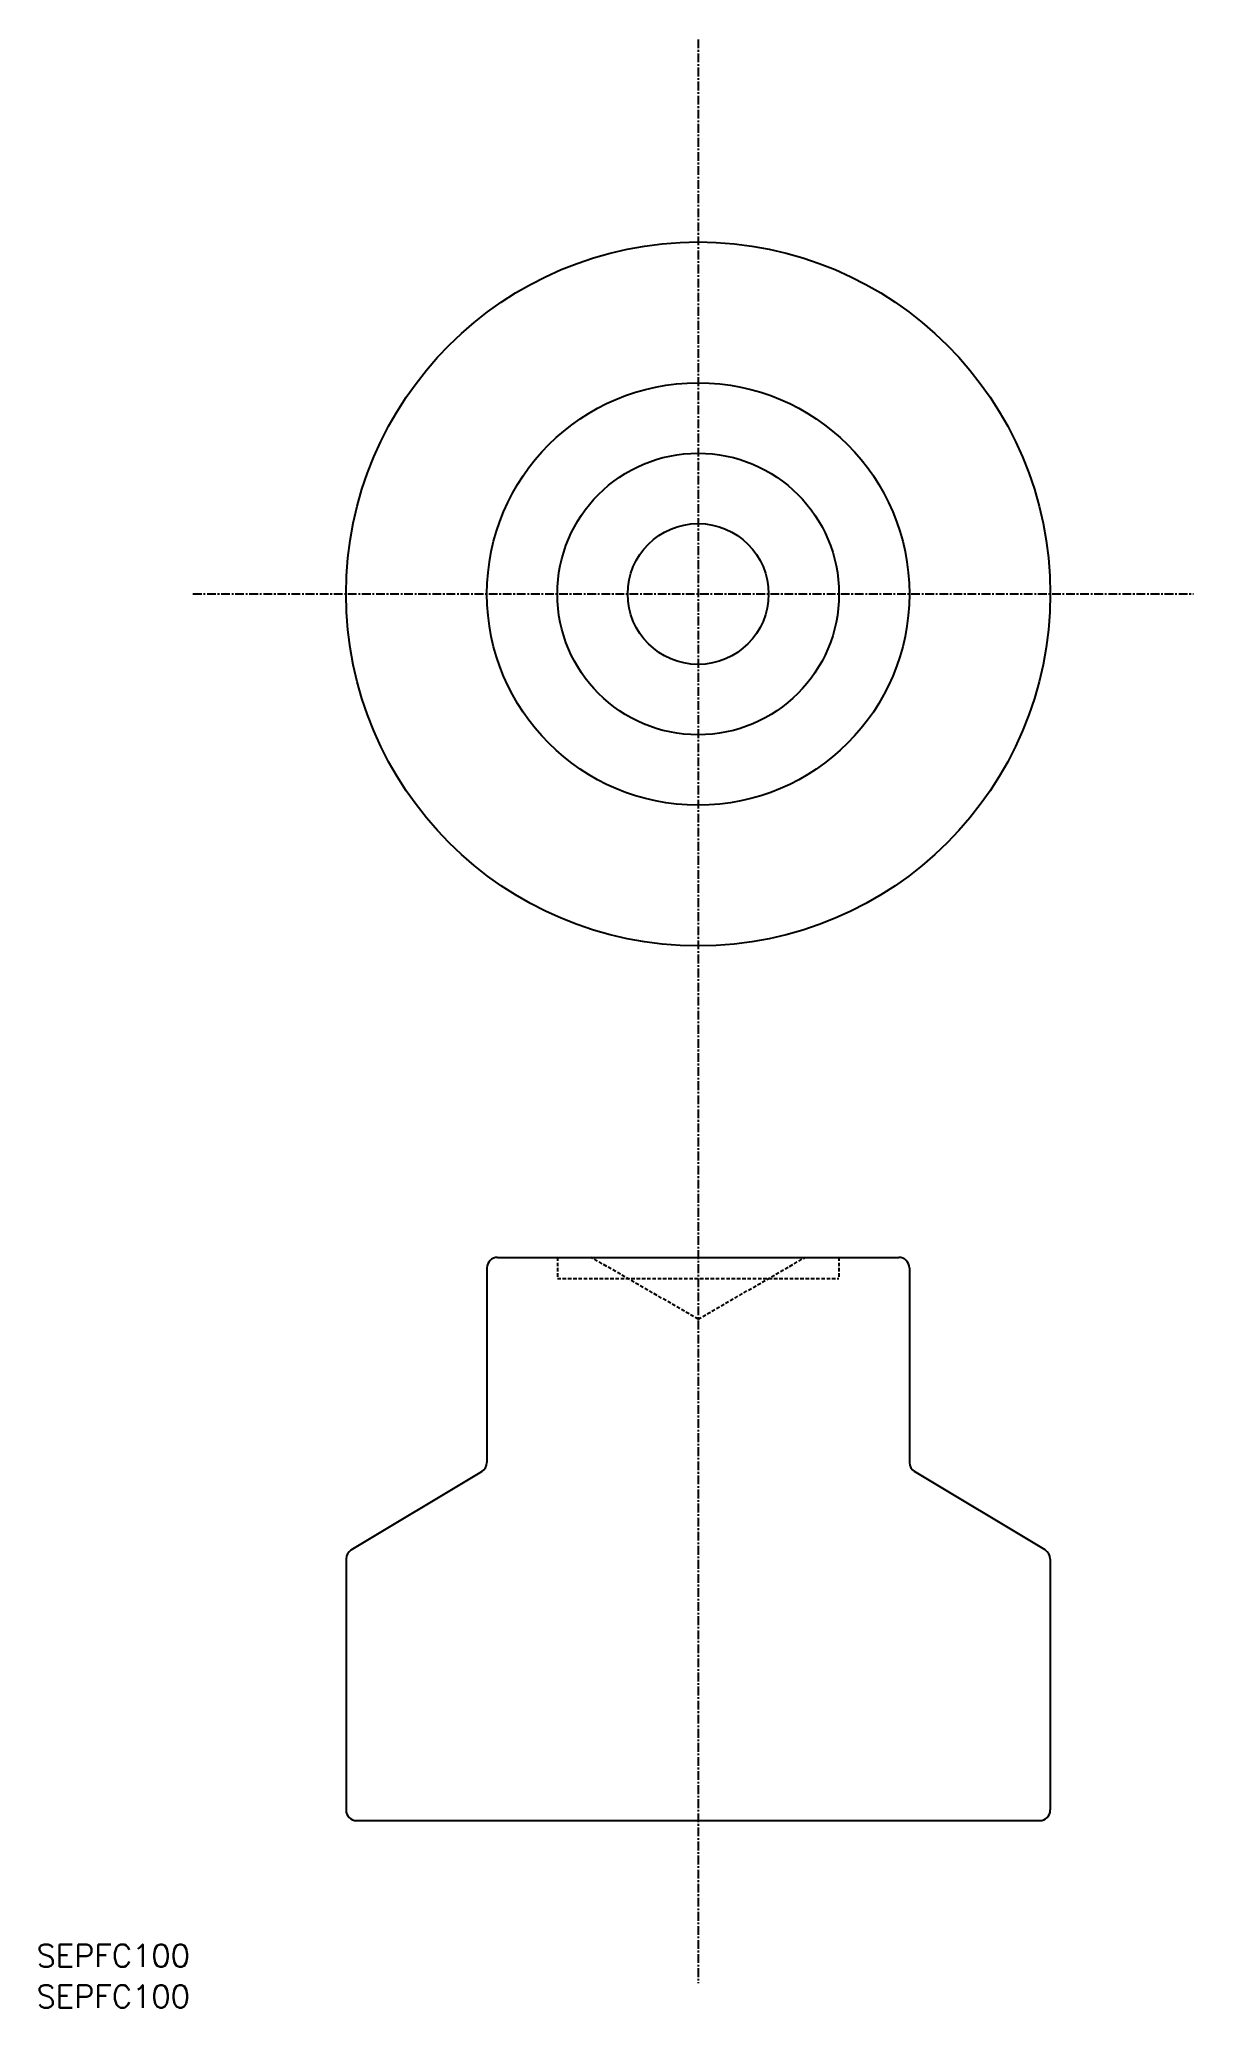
# Model space of a CAD drawing. Extents: x -94 to 70, y -201 to 79.
import ezdxf

# ---------------------------------------------------------------- set-up
doc = ezdxf.new("R2010")
doc.units = 0
doc.linetypes.add('CENTER', pattern=[2, 1.25, -0.25, 0.25, -0.25])
doc.linetypes.add('DASHED', pattern=[0.75, 0.5, -0.25])
doc.layers.get('0').update_dxf_attribs({"linetype": 'CONTINUOUS'})
doc.layers.add('CENTER', color=1, linetype='CENTER')
doc.styles.get("Standard").update_dxf_attribs({"font": 'txt.shx', "bigfont": 'bigfont.shx'})

msp = doc.modelspace()

# ---------------------------------------------------------------- linework, layer by layer
at = {"color": 7, "linetype": 'CONTINUOUS'}
for p, q in [((-28.5, -94.24), (28.5, -94.24)), ((-30, -95.74), (-30, -123.39)), ((30, -95.74), (30, -123.39)), ((-49.27, -135.8), (-30.73, -124.67)), ((49.27, -135.8), (30.73, -124.67)), ((-50, -137.09), (-50, -172.74)), ((50, -137.09), (50, -172.74)), ((-48.5, -174.24), (48.5, -174.24))]:
    msp.add_line(p, q, dxfattribs=at)
at = {"color": 3, "linetype": 'DASHED'}
for p, q in [((-20, -94.24), (-20, -97.24)), ((0, -103.01), (-15.2, -94.24)), ((0, -103.01), (15.2, -94.24)), ((20, -94.24), (20, -97.24)), ((-20, -97.24), (20, -97.24))]:
    msp.add_line(p, q, dxfattribs=at)
at = {"color": 7, "linetype": 'CONTINUOUS'}
for radius in [50, 30, 20, 10]:
    msp.add_circle((0, 0), radius, dxfattribs=at)
for centre, start, end in [((-28.5, -95.74), 90, 180), ((28.5, -95.74), 0, 90), ((-31.5, -123.39), 300.9638, 0), ((31.5, -123.39), 180, 239.0362), ((-48.5, -137.09), 120.9638, 180), ((48.5, -137.09), 0, 59.0362), ((-48.5, -172.74), 180, 270), ((48.5, -172.74), 270, 0)]:
    msp.add_arc(centre, 1.5, start, end, dxfattribs=at)
at = {"layer": 'CENTER', "color": 1, "linetype": 'CENTER'}
for p, q in [((0, 78.78), (0, -197.32)), ((-71.75, 0), (70.36, 0))]:
    msp.add_line(p, q, dxfattribs=at)

# ---------------------------------------------------------------- texts
at = {"color": 7, "linetype": 'CONTINUOUS'}
for p in [(-93.97, -195.03), (-93.97, -200.82)]:
    msp.add_text('SEPFC100', height=3.2, dxfattribs=at).set_placement(p)

doc.saveas('drawing.dxf')
